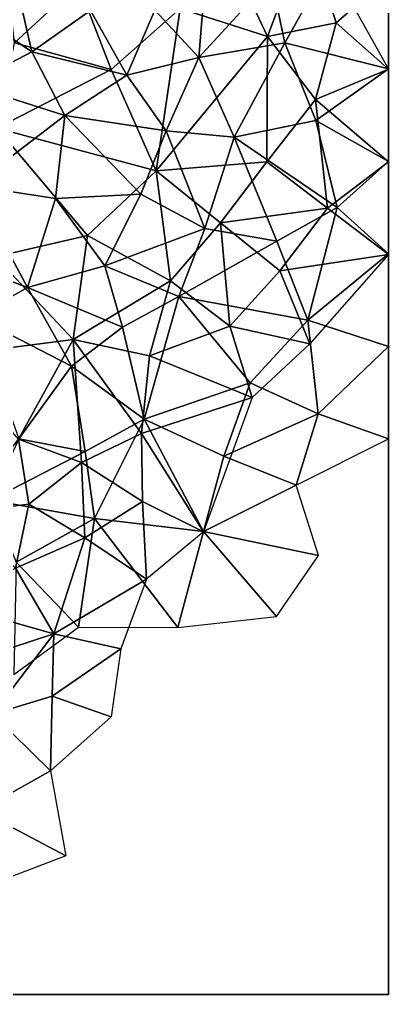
# Model space of a CAD drawing. Extents: x 0 to 12, y 0 to 12.
# Drawn here: x 9.01 to 12, y 0 to 7.91 of the extents above; entities that cross this region are included whole.
import ezdxf

# ---------------------------------------------------------------- set-up
doc = ezdxf.new("R2010")
doc.units = 0
doc.header["$MEASUREMENT"] = 0
doc.layers.add('Faces', color=7, linetype='CONTINUOUS')

msp = doc.modelspace()

# ---------------------------------------------------------------- linework, layer by layer
at = {"layer": 'Faces'}
for points in [[(11.0191, 7.7685, 12), (10.3096, 7.9954, 12), (10.5856, 8.6873, 12)], [(10.5856, 8.6873, 12), (11.3413, 8.6283, 12), (11.0191, 7.7685, 12)], [(11.3413, 8.6283, 12), (11.575, 7.8785, 12), (11.0191, 7.7685, 12)], [(12, 8.2532, 12), (11.575, 7.8785, 12), (11.3413, 8.6283, 12)], [(9.4834, 8.1968, 12), (8.9661, 7.7165, 12), (8.8676, 8.6149, 12)], [(8.5836, 7.9994), (9.1086, 7.6443), (8.9054, 8.5331)], [(8.9054, 8.5331), (9.1086, 7.6443), (9.5833, 7.9785)], [(10.5186, 8.3024), (10.1061, 7.9812), (10.4622, 7.5984)], [(10.4622, 7.5984), (11.0482, 8.2385), (10.5186, 8.3024)], [(11.1584, 7.7166), (11.522, 8.3623), (11.0482, 8.2385)], [(12, 7.5062), (11.522, 8.3623), (11.1584, 7.7166)], [(12, 8.2602, 7.7768), (12, 7.824, 8.2289), (12, 8.3562, 8.5627)], [(12, 8.3562, 8.5627), (12, 7.824, 8.2289), (12, 7.6406, 8.9885)], [(12, 7.6406, 8.9885), (12, 8.2381, 9.1784), (12, 8.3562, 8.5627)], [(11.1584, 7.7166), (11.0482, 8.2385), (10.4622, 7.5984)], [(12, 7.5038, 12), (11.575, 7.8785, 12), (12, 8.2532, 12)], [(12, 7.4462, 11.1726), (12, 7.9471, 11.4913), (12, 8.2536, 10.9828)], [(12, 8.2536, 10.9828), (12, 7.4547, 10.4032), (12, 7.4462, 11.1726)], [(12, 7.9789, 9.7493), (12, 7.4547, 10.4032), (12, 8.2536, 10.9828)], [(12, 8.2532, 12), (12, 7.9471, 11.4913), (12, 7.5038, 12)], [(12, 7.9789, 9.7493), (12, 8.2381, 9.1784), (12, 7.6406, 8.9885)], [(9.7512, 7.5023, 12), (8.9661, 7.7165, 12), (9.4834, 8.1968, 12)], [(9.7512, 7.5023, 12), (9.4834, 8.1968, 12), (10.3096, 7.9954, 12)], [(8.5937, 7.3762), (9.1086, 7.6443), (8.5836, 7.9994)], [(9.7512, 7.5023, 12), (10.3096, 7.9954, 12), (10.1159, 6.6799, 12)], [(10.1159, 6.6799, 12), (10.3096, 7.9954, 12), (11.0191, 7.7685, 12)], [(9.5833, 7.9785), (9.1086, 7.6443), (9.8785, 7.455)], [(9.8785, 7.455), (10.1061, 7.9812), (9.5833, 7.9785)], [(10.4622, 7.5984), (10.1061, 7.9812), (9.8785, 7.455)], [(12, 7.6406, 8.9885), (12, 7.3815, 9.5594), (12, 7.9789, 9.7493)], [(12, 7.3815, 9.5594), (12, 7.4547, 10.4032), (12, 7.9789, 9.7493)], [(12, 7.1278, 11.6105), (12, 7.9471, 11.4913), (12, 7.4462, 11.1726)], [(12, 7.5038, 12), (12, 7.9471, 11.4913), (12, 7.1278, 11.6105)], [(11.0191, 7.7685, 12), (11.575, 7.8785, 12), (11.4075, 7.2579, 12)], [(11.4075, 7.2579, 12), (11.575, 7.8785, 12), (12, 7.5038, 12)], [(12, 7.1637, 7.288), (12, 7.6694, 7.6375), (12, 7.8954, 7.0741)], [(12, 7.6432, 6.4749), (12, 7.1637, 7.288), (12, 7.8954, 7.0741)], [(12, 7.8808, 0.6163), (12, 7.1353, 0.6475), (12, 7.6861, 1.3108)], [(12, 7.5062), (12, 7.1353, 0.6475), (12, 7.8808, 0.6163)], [(11.0126, 6.7525, 12), (10.1159, 6.6799, 12), (11.0191, 7.7685, 12)], [(11.0191, 7.7685, 12), (11.4075, 7.2579, 12), (11.0126, 6.7525, 12)], [(12, 6.9642, 8.6193), (12, 7.824, 8.2289), (12, 7.2224, 8.0481)], [(12, 7.6406, 8.9885), (12, 7.824, 8.2289), (12, 6.9642, 8.6193)], [(12, 7.0201, 5.445), (12, 7.588, 5.4364), (12, 7.8003, 4.8004)], [(12, 7.8003, 4.8004), (12, 6.677, 4.8672), (12, 7.0201, 5.445)], [(12, 7.4673, 4.2952), (12, 6.677, 4.8672), (12, 7.8003, 4.8004)], [(8.8243, 7.025, 12), (8.9661, 7.7165, 12), (9.7512, 7.5023, 12)], [(11.1584, 7.7166), (10.4622, 7.5984), (10.7477, 6.9525)], [(10.7477, 6.9525), (11.4107, 7.0886), (11.1584, 7.7166)], [(11.1584, 7.7166), (11.4107, 7.0886), (12, 7.5062)], [(12, 7.5823, 2.3546), (12, 7.1753, 2.8278), (12, 7.6874, 3.1846)], [(12, 7.6874, 3.1846), (12, 7.1753, 2.8278), (12, 7.2927, 3.7159)], [(12, 7.6861, 1.3108), (12, 7.1353, 0.6475), (12, 7.0569, 1.6177)], [(12, 7.0569, 1.6177), (12, 7.5823, 2.3546), (12, 7.6861, 1.3108)], [(12, 7.2224, 8.0481), (12, 7.6694, 7.6375), (12, 7.1637, 7.288)], [(9.3741, 7.1281), (9.1086, 7.6443), (8.5937, 7.3762)], [(9.8785, 7.455), (9.1086, 7.6443), (9.3741, 7.1281)], [(9.8785, 7.455), (10.1972, 7.0033), (10.4622, 7.5984)], [(10.4622, 7.5984), (10.1972, 7.0033), (10.7477, 6.9525)], [(12, 7.6432, 6.4749), (12, 7.3313, 5.9594), (12, 6.9933, 6.4566)], [(12, 6.9933, 6.4566), (12, 7.1637, 7.288), (12, 7.6432, 6.4749)], [(12, 7.6406, 8.9885), (12, 6.9642, 8.6193), (12, 6.8451, 9.2347)], [(12, 6.8451, 9.2347), (12, 7.3815, 9.5594), (12, 7.6406, 8.9885)], [(12, 7.3313, 5.9594), (12, 7.588, 5.4364), (12, 7.0201, 5.445)], [(12, 6.7525, 2.2483), (12, 7.1753, 2.8278), (12, 7.5823, 2.3546)], [(12, 6.7525, 2.2483), (12, 7.5823, 2.3546), (12, 7.0569, 1.6177)], [(9.7512, 7.5023, 12), (10.1159, 6.6799, 12), (8.8243, 7.025, 12)], [(9.3741, 7.1281), (10.1972, 7.0033), (9.8785, 7.455)], [(12, 6.7518, 12), (11.4075, 7.2579, 12), (12, 7.5038, 12)], [(12, 7.5062), (11.4107, 7.0886), (12, 6.756)], [(12, 6.756), (12, 7.1353, 0.6475), (12, 7.5062)], [(12, 7.5038, 12), (12, 7.1278, 11.6105), (12, 6.7518, 12)], [(12, 6.8667, 4.2225), (12, 7.4673, 4.2952), (12, 7.2927, 3.7159)], [(12, 6.8667, 4.2225), (12, 6.677, 4.8672), (12, 7.4673, 4.2952)], [(12, 6.7525, 10.7178), (12, 7.4547, 10.4032), (12, 6.8139, 9.9772)], [(12, 7.4462, 11.1726), (12, 7.4547, 10.4032), (12, 6.7525, 10.7178)], [(12, 6.8139, 9.9772), (12, 7.4547, 10.4032), (12, 7.3815, 9.5594)], [(12, 6.5745, 11.3588), (12, 7.1278, 11.6105), (12, 7.4462, 11.1726)], [(12, 6.7525, 10.7178), (12, 6.5745, 11.3588), (12, 7.4462, 11.1726)], [(9.3741, 7.1281), (8.5937, 7.3762), (8.63, 6.5581)], [(12, 6.8139, 9.9772), (12, 7.3815, 9.5594), (12, 6.8451, 9.2347)], [(12, 7.3313, 5.9594), (12, 6.6982, 5.9426), (12, 6.9933, 6.4566)], [(12, 7.0201, 5.445), (12, 6.6982, 5.9426), (12, 7.3313, 5.9594)], [(12, 6.7735, 3.3054), (12, 6.5239, 3.7941), (12, 7.2927, 3.7159)], [(12, 7.2927, 3.7159), (12, 6.5239, 3.7941), (12, 6.8667, 4.2225)], [(12, 7.2927, 3.7159), (12, 7.1753, 2.8278), (12, 6.7735, 3.3054)], [(11.0126, 6.7525, 12), (11.4075, 7.2579, 12), (11.506, 6.3765, 12)], [(11.506, 6.3765, 12), (11.4075, 7.2579, 12), (12, 6.7518, 12)], [(12, 7.2224, 8.0481), (12, 6.5945, 7.9873), (12, 6.9642, 8.6193)], [(12, 7.2224, 8.0481), (12, 6.7086, 7.4989), (12, 6.5945, 7.9873)], [(12, 7.1637, 7.288), (12, 6.7086, 7.4989), (12, 7.2224, 8.0481)], [(8.63, 6.5581), (9.299, 6.4555), (9.3741, 7.1281)], [(9.3741, 7.1281), (9.299, 6.4555), (9.9906, 6.4905)], [(9.9906, 6.4905), (10.1972, 7.0033), (9.3741, 7.1281)], [(12, 6.32, 2.8378), (12, 7.1753, 2.8278), (12, 6.7525, 2.2483)], [(12, 6.7735, 3.3054), (12, 7.1753, 2.8278), (12, 6.32, 2.8378)], [(12, 6.4298, 7.0818), (12, 7.1637, 7.288), (12, 6.9933, 6.4566)], [(12, 6.4298, 7.0818), (12, 6.7086, 7.4989), (12, 7.1637, 7.288)], [(12, 6.381, 0.5137), (12, 7.1353, 0.6475), (12, 6.756)], [(12, 6.5608, 1.1237), (12, 7.1353, 0.6475), (12, 6.381, 0.5137)], [(12, 7.0569, 1.6177), (12, 7.1353, 0.6475), (12, 6.5608, 1.1237)], [(12, 6.7518, 12), (12, 7.1278, 11.6105), (12, 6.5745, 11.3588)], [(11.5831, 6.381), (11.4107, 7.0886), (10.7477, 6.9525)], [(12, 6.756), (11.4107, 7.0886), (11.5831, 6.381)], [(12, 6.5608, 1.1237), (12, 6.556, 1.6917), (12, 7.0569, 1.6177)], [(12, 7.0569, 1.6177), (12, 6.556, 1.6917), (12, 6.7525, 2.2483)], [(8.8243, 7.025, 12), (9.5581, 6.1536, 12), (8.8105, 5.9825, 12)], [(10.1159, 6.6799, 12), (9.5581, 6.1536, 12), (8.8243, 7.025, 12)], [(10.5112, 6.2106), (10.1972, 7.0033), (9.9906, 6.4905)], [(10.7477, 6.9525), (10.1972, 7.0033), (10.5112, 6.2106)], [(12, 6.3636, 5.4533), (12, 6.6982, 5.9426), (12, 7.0201, 5.445)], [(12, 6.677, 4.8672), (12, 6.3636, 5.4533), (12, 7.0201, 5.445)], [(12, 6.9933, 6.4566), (12, 6.3838, 6.4738), (12, 6.4298, 7.0818)], [(12, 6.9933, 6.4566), (12, 6.6982, 5.9426), (12, 6.3838, 6.4738)], [(12, 6.8451, 9.2347), (12, 6.9642, 8.6193), (12, 6.3398, 8.5645)], [(12, 6.9642, 8.6193), (12, 6.5945, 7.9873), (12, 6.3398, 8.5645)], [(10.7477, 6.9525), (10.5112, 6.2106), (11.0933, 6.108)], [(11.0933, 6.108), (11.5831, 6.381), (10.7477, 6.9525)], [(12, 6.0584, 4.0844), (12, 6.677, 4.8672), (12, 6.8667, 4.2225)], [(12, 6.8667, 4.2225), (12, 6.5239, 3.7941), (12, 6.0584, 4.0844)], [(12, 6.2219, 9.179), (12, 6.8139, 9.9772), (12, 6.8451, 9.2347)], [(12, 6.3398, 8.5645), (12, 6.2219, 9.179), (12, 6.8451, 9.2347)], [(12, 6.0719, 9.9349), (12, 6.8139, 9.9772), (12, 6.2219, 9.179)], [(12, 6.1678, 10.5388), (12, 6.8139, 9.9772), (12, 6.0719, 9.9349)], [(12, 6.7525, 10.7178), (12, 6.8139, 9.9772), (12, 6.1678, 10.5388)], [(11.0126, 6.7525, 12), (10.6368, 6.2586, 12), (10.1159, 6.6799, 12)], [(11.506, 6.3765, 12), (10.6368, 6.2586, 12), (11.0126, 6.7525, 12)], [(12, 6.0012, 12), (11.506, 6.3765, 12), (12, 6.7518, 12)], [(12, 6.756), (11.5831, 6.381), (12, 6.006)], [(12, 6.7735, 3.3054), (12, 6.32, 2.8378), (12, 5.8518, 3.2908)], [(12, 5.8518, 3.2908), (12, 6.5239, 3.7941), (12, 6.7735, 3.3054)], [(12, 6.006), (12, 6.381, 0.5137), (12, 6.756)], [(12, 6.2728, 2.1114), (12, 6.32, 2.8378), (12, 6.7525, 2.2483)], [(12, 5.9564, 11.1126), (12, 6.5745, 11.3588), (12, 6.7525, 10.7178)], [(12, 6.7525, 10.7178), (12, 6.1678, 10.5388), (12, 5.9564, 11.1126)], [(12, 6.7525, 2.2483), (12, 6.556, 1.6917), (12, 6.2728, 2.1114)], [(12, 6.7518, 12), (12, 6.5745, 11.3588), (12, 6.0012, 12)], [(10.2322, 5.7879, 12), (9.5581, 6.1536, 12), (10.1159, 6.6799, 12)], [(10.1159, 6.6799, 12), (10.6368, 6.2586, 12), (10.2322, 5.7879, 12)], [(12, 6.5945, 7.9873), (12, 6.7086, 7.4989), (12, 5.9919, 7.8006)], [(12, 5.9919, 7.8006), (12, 6.7086, 7.4989), (12, 6.4298, 7.0818)], [(12, 6, 6), (12, 6.6982, 5.9426), (12, 6.3636, 5.4533)], [(12, 6.3838, 6.4738), (12, 6.6982, 5.9426), (12, 6, 6)], [(12, 6.0059, 4.9028), (12, 6.677, 4.8672), (12, 6.0584, 4.0844)], [(12, 6.0059, 4.9028), (12, 6.3636, 5.4533), (12, 6.677, 4.8672)], [(12, 6.3398, 8.5645), (12, 6.5945, 7.9873), (12, 5.9919, 7.8006)], [(12, 6.0012, 12), (12, 6.5745, 11.3588), (12, 5.9564, 11.1126)], [(8.63, 6.5581), (8.4929, 5.953), (9.0726, 5.7319)], [(9.0726, 5.7319), (9.299, 6.4555), (8.63, 6.5581)], [(9.9906, 6.4905), (9.299, 6.4555), (9.6985, 5.9093)], [(9.6985, 5.9093), (10.5112, 6.2106), (9.9906, 6.4905)], [(12, 5.4812, 0.755), (12, 6.0505, 1.6649), (12, 6.5608, 1.1237)], [(12, 6.5608, 1.1237), (12, 6.381, 0.5137), (12, 5.4812, 0.755)], [(12, 6.0505, 1.6649), (12, 6.556, 1.6917), (12, 6.5608, 1.1237)], [(12, 6.2728, 2.1114), (12, 6.556, 1.6917), (12, 6.0505, 1.6649)], [(12, 6.0584, 4.0844), (12, 6.5239, 3.7941), (12, 5.8518, 3.2908)], [(9.6985, 5.9093), (9.299, 6.4555), (9.0726, 5.7319)], [(12, 6.4298, 7.0818), (12, 6.3838, 6.4738), (12, 5.6156, 6.8687)], [(12, 5.9919, 7.8006), (12, 6.4298, 7.0818), (12, 5.6156, 6.8687)], [(11.1193, 5.8682, 12), (10.6368, 6.2586, 12), (11.506, 6.3765, 12)], [(11.0933, 6.108), (11.345, 5.4672), (11.5831, 6.381)], [(11.1193, 5.8682, 12), (11.506, 6.3765, 12), (12, 6.0012, 12)], [(11.5831, 6.381), (11.345, 5.4672), (12, 6.006)], [(12, 5.4864, 6.2921), (12, 6.3838, 6.4738), (12, 6, 6)], [(12, 5.6156, 6.8687), (12, 6.3838, 6.4738), (12, 5.4864, 6.2921)], [(12, 5.4812, 0.755), (12, 6.381, 0.5137), (12, 6.006)], [(12, 5.3451, 5.4479), (12, 6.3636, 5.4533), (12, 6.0059, 4.9028)], [(12, 6, 6), (12, 6.3636, 5.4533), (12, 5.3451, 5.4479)], [(12, 6.3398, 8.5645), (12, 5.7358, 8.3784), (12, 5.6223, 9.0001)], [(12, 5.6223, 9.0001), (12, 6.2219, 9.179), (12, 6.3398, 8.5645)], [(12, 5.9919, 7.8006), (12, 5.7358, 8.3784), (12, 6.3398, 8.5645)], [(10.6368, 6.2586, 12), (10.7128, 5.4185, 12), (10.2322, 5.7879, 12)], [(11.1193, 5.8682, 12), (10.7128, 5.4185, 12), (10.6368, 6.2586, 12)], [(12, 5.8518, 3.2908), (12, 6.32, 2.8378), (12, 5.8542, 2.3825)], [(12, 5.8542, 2.3825), (12, 6.32, 2.8378), (12, 6.2728, 2.1114)], [(12, 5.8542, 2.3825), (12, 6.2728, 2.1114), (12, 6.0505, 1.6649)], [(10.299, 5.6589), (10.5112, 6.2106), (9.6985, 5.9093)], [(11.0933, 6.108), (10.5112, 6.2106), (10.299, 5.6589)], [(12, 6.0719, 9.9349), (12, 6.2219, 9.179), (12, 5.6223, 9.0001)], [(8.8105, 5.9825, 12), (9.5581, 6.1536, 12), (9.4428, 5.3112, 12)], [(9.4428, 5.3112, 12), (9.5581, 6.1536, 12), (10.2322, 5.7879, 12)], [(10.299, 5.6589), (11.345, 5.4672), (11.0933, 6.108)], [(12, 5.6223, 9.0001), (12, 5.3278, 9.8219), (12, 6.0719, 9.9349)], [(12, 5.0433, 3.7682), (12, 6.0584, 4.0844), (12, 5.8518, 3.2908)], [(12, 5.0433, 3.7682), (12, 5.7293, 4.4742), (12, 6.0584, 4.0844)], [(12, 6.0584, 4.0844), (12, 5.7293, 4.4742), (12, 6.0059, 4.9028)], [(12, 5.8542, 2.3825), (12, 6.0505, 1.6649), (12, 5.3066, 1.6578)], [(12, 5.3066, 1.6578), (12, 6.0505, 1.6649), (12, 5.4812, 0.755)], [(9.4428, 5.3112, 12), (8.418, 5.1799, 12), (8.8105, 5.9825, 12)], [(8.4929, 5.953), (8.6503, 5.4951), (9.0726, 5.7319)], [(12, 6.0012, 12), (11.3612, 5.2765, 12), (11.1193, 5.8682, 12)], [(12, 6.006), (11.345, 5.4672), (12, 5.2552)], [(12, 6.006), (12, 5.2552), (12, 5.4812, 0.755)], [(12, 6.0059, 4.9028), (12, 5.4482, 4.8998), (12, 5.3451, 5.4479)], [(12, 6.0059, 4.9028), (12, 5.7293, 4.4742), (12, 5.4482, 4.8998)], [(12, 5.3451, 5.4479), (12, 5.4864, 6.2921), (12, 6, 6)], [(12, 5.6156, 6.8687), (12, 5.4399, 7.4815), (12, 5.9919, 7.8006)], [(12, 5.9919, 7.8006), (12, 5.1948, 8.0229), (12, 5.7358, 8.3784)], [(12, 5.4399, 7.4815), (12, 5.1948, 8.0229), (12, 5.9919, 7.8006)], [(9.0726, 5.7319), (9.843, 5.4104), (9.6985, 5.9093)], [(9.6985, 5.9093), (9.843, 5.4104), (10.299, 5.6589)], [(11.3612, 5.2765, 12), (10.7128, 5.4185, 12), (11.1193, 5.8682, 12)], [(12, 5.8542, 2.3825), (12, 5.2459, 2.8351), (12, 5.8518, 3.2908)], [(12, 5.8542, 2.3825), (12, 5.0794, 2.2363), (12, 5.2459, 2.8351)], [(12, 5.3066, 1.6578), (12, 5.0794, 2.2363), (12, 5.8542, 2.3825)], [(12, 5.2459, 2.8351), (12, 5.0433, 3.7682), (12, 5.8518, 3.2908)], [(10.2322, 5.7879, 12), (10.0612, 5.1791, 12), (9.4428, 5.3112, 12)], [(10.7128, 5.4185, 12), (10.0612, 5.1791, 12), (10.2322, 5.7879, 12)], [(9.0726, 5.7319), (8.6503, 5.4951), (9.4298, 5.0959)], [(9.4298, 5.0959), (9.843, 5.4104), (9.0726, 5.7319)], [(12, 5.7358, 8.3784), (12, 5.2629, 8.6132), (12, 5.6223, 9.0001)], [(12, 5.7358, 8.3784), (12, 5.1948, 8.0229), (12, 5.2629, 8.6132)], [(12, 4.9276, 4.7), (12, 5.7293, 4.4742), (12, 5.0433, 3.7682)], [(12, 5.4482, 4.8998), (12, 5.7293, 4.4742), (12, 4.9276, 4.7)], [(10.299, 5.6589), (9.843, 5.4104), (10.0195, 4.6668)], [(10.0195, 4.6668), (10.8795, 4.96), (10.299, 5.6589)], [(10.8795, 4.96), (11.345, 5.4672), (10.299, 5.6589)], [(12, 5.6223, 9.0001), (12, 5.2629, 8.6132), (12, 4.6115, 9.5908)], [(12, 4.6115, 9.5908), (12, 5.3278, 9.8219), (12, 5.6223, 9.0001)], [(12, 4.8972, 6.2472), (12, 4.5089, 6.7844), (12, 5.6156, 6.8687)], [(12, 4.8114, 7.3742), (12, 5.4399, 7.4815), (12, 5.6156, 6.8687)], [(12, 5.6156, 6.8687), (12, 5.4864, 6.2921), (12, 4.8972, 6.2472)], [(12, 5.6156, 6.8687), (12, 4.5089, 6.7844), (12, 4.8114, 7.3742)], [(9.4298, 5.0959), (8.6503, 5.4951), (9.0015, 4.5055)], [(11.4299, 4.7085), (11.345, 5.4672), (10.8795, 4.96)], [(12, 5.2552), (11.345, 5.4672), (11.4299, 4.7085)], [(12, 4.8972, 6.2472), (12, 5.4864, 6.2921), (12, 5.3451, 5.4479)], [(12, 5.4812, 0.755), (12, 5.1075, 1.151), (12, 5.3066, 1.6578)], [(12, 5.2552), (12, 4.9432, 0.5047), (12, 5.4812, 0.755)], [(12, 5.4812, 0.755), (12, 4.9432, 0.5047), (12, 5.1075, 1.151)], [(10.0195, 4.6668), (9.843, 5.4104), (9.4298, 5.0959)], [(10.8941, 4.8401, 12), (10.0612, 5.1791, 12), (10.7128, 5.4185, 12)], [(10.8941, 4.8401, 12), (10.7128, 5.4185, 12), (11.3612, 5.2765, 12)], [(12, 5.3451, 5.4479), (12, 5.4482, 4.8998), (12, 4.9276, 4.7)], [(12, 4.8114, 7.3742), (12, 5.1948, 8.0229), (12, 5.4399, 7.4815)], [(9.0003, 4.5022, 12), (8.418, 5.1799, 12), (9.4428, 5.3112, 12)], [(9.4428, 5.3112, 12), (9.5093, 4.3131, 12), (9.0003, 4.5022, 12)], [(9.4428, 5.3112, 12), (10.0612, 5.1791, 12), (9.9978, 4.55, 12)], [(9.9978, 4.55, 12), (9.5093, 4.3131, 12), (9.4428, 5.3112, 12)], [(12, 5.3451, 5.4479), (12, 4.7719, 5.6518), (12, 4.8972, 6.2472)], [(12, 4.9276, 4.7), (12, 4.7719, 5.6518), (12, 5.3451, 5.4479)], [(12, 5.1075, 1.151), (12, 4.6926, 1.5434), (12, 5.3066, 1.6578)], [(12, 5.3066, 1.6578), (12, 4.6926, 1.5434), (12, 5.0794, 2.2363)], [(12, 5.2552), (11.4299, 4.7085), (12, 4.5055)], [(12, 4.6115, 9.5908), (12, 5.2629, 8.6132), (12, 4.7358, 8.6434)], [(12, 4.7358, 8.6434), (12, 5.2629, 8.6132), (12, 5.1948, 8.0229)], [(12, 4.5055), (12, 4.9432, 0.5047), (12, 5.2552)], [(12, 5.2459, 2.8351), (12, 5.0794, 2.2363), (12, 4.5055, 2.9985)], [(12, 4.5055, 2.9985), (12, 5.0433, 3.7682), (12, 5.2459, 2.8351)], [(9.9978, 4.55, 12), (10.0612, 5.1791, 12), (10.8941, 4.8401, 12)], [(12, 4.7358, 8.6434), (12, 5.1948, 8.0229), (12, 4.601, 7.9985)], [(12, 4.601, 7.9985), (12, 5.1948, 8.0229), (12, 4.8114, 7.3742)], [(9.0015, 4.5055), (9.5395, 4.4032), (9.4298, 5.0959)], [(9.4298, 5.0959), (9.5395, 4.4032), (10.0195, 4.6668)], [(12, 5.1075, 1.151), (12, 4.9432, 0.5047), (12, 4.5901, 0.9816)], [(12, 4.5901, 0.9816), (12, 4.6926, 1.5434), (12, 5.1075, 1.151)], [(12, 5.0794, 2.2363), (12, 4.6926, 1.5434), (12, 4.4796, 2.0734)], [(12, 4.5055, 2.9985), (12, 5.0794, 2.2363), (12, 4.4796, 2.0734)], [(12, 4.5055, 2.9985), (12, 4.149, 3.9328), (12, 5.0433, 3.7682)], [(12, 5.0433, 3.7682), (12, 4.297, 4.5613), (12, 4.9276, 4.7)], [(12, 4.149, 3.9328), (12, 4.297, 4.5613), (12, 5.0433, 3.7682)], [(10.0195, 4.6668), (10.6637, 4.3659), (10.8795, 4.96)], [(10.8795, 4.96), (10.6637, 4.3659), (11.4299, 4.7085)], [(12, 4.5901, 0.9816), (12, 4.9432, 0.5047), (12, 4.5055)], [(12, 4.2992, 5.2686), (12, 4.7719, 5.6518), (12, 4.9276, 4.7)], [(12, 4.9276, 4.7), (12, 4.297, 4.5613), (12, 4.2992, 5.2686)], [(10.5004, 3.7531, 12), (9.9978, 4.55, 12), (10.8941, 4.8401, 12)], [(12, 4.8972, 6.2472), (12, 4.0633, 6.4503), (12, 4.5089, 6.7844)], [(12, 4.7719, 5.6518), (12, 4.0633, 6.4503), (12, 4.8972, 6.2472)], [(12, 4.8114, 7.3742), (12, 4.2289, 7.5255), (12, 4.601, 7.9985)], [(12, 4.5089, 6.7844), (12, 4.2289, 7.5255), (12, 4.8114, 7.3742)], [(12, 3.8049, 5.9569), (12, 4.7719, 5.6518), (12, 4.2992, 5.2686)], [(12, 3.8049, 5.9569), (12, 4.0633, 6.4503), (12, 4.7719, 5.6518)], [(10.0195, 4.6668), (9.5395, 4.4032), (9.6163, 3.8609)], [(10.0195, 4.6668), (9.6163, 3.8609), (10.5008, 3.7553)], [(10.5008, 3.7553), (10.6637, 4.3659), (10.0195, 4.6668)], [(11.4299, 4.7085), (10.6637, 4.3659), (11.2503, 4.1306)], [(12, 4.5055), (11.4299, 4.7085), (11.2503, 4.1306)], [(12, 4.7358, 8.6434), (12, 3.9158, 8.989), (12, 4.6115, 9.5908)], [(12, 3.95, 8.0999), (12, 3.9158, 8.989), (12, 4.7358, 8.6434)], [(12, 4.7358, 8.6434), (12, 4.601, 7.9985), (12, 3.95, 8.0999)], [(12, 3.7527, 1.5005), (12, 4.6926, 1.5434), (12, 4.5901, 0.9816)], [(12, 4.4796, 2.0734), (12, 4.6926, 1.5434), (12, 3.7527, 1.5005)], [(12, 3.9158, 8.989), (12, 4.0184, 9.5734), (12, 4.6115, 9.5908)], [(12, 4.601, 7.9985), (12, 4.2289, 7.5255), (12, 3.95, 8.0999)], [(12, 4.5901, 0.9816), (12, 3.8715, 0.7572), (12, 3.7527, 1.5005)], [(12, 4.5055), (12, 3.8715, 0.7572), (12, 4.5901, 0.9816)], [(10.0055, 3.9979, 12), (9.5093, 4.3131, 12), (9.9978, 4.55, 12)], [(10.5004, 3.7531, 12), (10.0055, 3.9979, 12), (9.9978, 4.55, 12)], [(12, 4.5089, 6.7844), (12, 4.0633, 6.4503), (12, 3.8738, 6.974)], [(12, 3.8738, 6.974), (12, 4.2289, 7.5255), (12, 4.5089, 6.7844)], [(9.0003, 4.5022, 12), (9.0828, 3.977, 12), (8.5432, 3.9073, 12)], [(8.7716, 4.0098), (9.5395, 4.4032), (9.0015, 4.5055)], [(9.0003, 4.5022, 12), (9.5093, 4.3131, 12), (9.0828, 3.977, 12)], [(12, 4.4796, 2.0734), (12, 3.8431, 2.1335), (12, 4.5055, 2.9985)], [(12, 3.8431, 2.1335), (12, 3.7391, 3.1211), (12, 4.5055, 2.9985)], [(12, 3.7391, 3.1211), (12, 4.149, 3.9328), (12, 4.5055, 2.9985)], [(12, 3.7527, 1.5005), (12, 3.8431, 2.1335), (12, 4.4796, 2.0734)], [(9.6163, 3.8609), (9.5395, 4.4032), (8.7716, 4.0098)], [(11.2503, 4.1306), (10.6637, 4.3659), (10.5008, 3.7553)], [(9.0828, 3.977, 12), (9.5093, 4.3131, 12), (9.5385, 3.7033, 12)], [(9.5385, 3.7033, 12), (9.5093, 4.3131, 12), (10.0055, 3.9979, 12)], [(12, 4.2992, 5.2686), (12, 4.297, 4.5613), (12, 3.6673, 4.7041)], [(12, 3.6673, 4.7041), (12, 3.5906, 5.3464), (12, 4.2992, 5.2686)], [(12, 4.2992, 5.2686), (12, 3.5906, 5.3464), (12, 3.8049, 5.9569)], [(12, 3.6673, 4.7041), (12, 4.297, 4.5613), (12, 4.149, 3.9328)], [(12, 3.6278, 7.5561), (12, 4.2289, 7.5255), (12, 3.8738, 6.974)], [(12, 3.95, 8.0999), (12, 4.2289, 7.5255), (12, 3.6278, 7.5561)], [(10.5008, 3.7553), (11.4334, 3.5596), (11.2503, 4.1306)], [(12, 4.149, 3.9328), (12, 3.515, 3.9938), (12, 3.6673, 4.7041)], [(12, 3.7391, 3.1211), (12, 3.515, 3.9938), (12, 4.149, 3.9328)], [(12, 3.2497, 6.1256), (12, 4.0633, 6.4503), (12, 3.8049, 5.9569)], [(12, 3.1095, 6.6887), (12, 4.0633, 6.4503), (12, 3.2497, 6.1256)], [(12, 3.8738, 6.974), (12, 4.0633, 6.4503), (12, 3.1095, 6.6887)], [(12, 3.9174, 10.2044), (12, 3.4139, 10.5261), (12, 4.0383, 10.8455)], [(12, 4.0383, 10.8455), (12, 3.4139, 10.5261), (12, 3.545, 11.2388)], [(8.5432, 3.9073, 12), (9.0828, 3.977, 12), (8.9751, 3.4565, 12)], [(9.6163, 3.8609), (8.7716, 4.0098), (8.981, 3.5051)], [(8.9751, 3.4565, 12), (9.0828, 3.977, 12), (9.5385, 3.7033, 12)], [(9.5385, 3.7033, 12), (10.0055, 3.9979, 12), (10.0381, 3.3687, 12)], [(10.0381, 3.3687, 12), (10.0055, 3.9979, 12), (10.5004, 3.7531, 12)], [(12, 3.9174, 10.2044), (12, 4.0184, 9.5734), (12, 3.4513, 9.748)], [(12, 4.0184, 9.5734), (12, 3.3372, 9.1565), (12, 3.4513, 9.748)], [(12, 3.9158, 8.989), (12, 3.3372, 9.1565), (12, 4.0184, 9.5734)], [(12, 3.95, 8.0999), (12, 3.305, 8.1147), (12, 3.9158, 8.989)], [(12, 3.6278, 7.5561), (12, 3.305, 8.1147), (12, 3.95, 8.0999)], [(12, 3.4513, 9.748), (12, 3.4139, 10.5261), (12, 3.9174, 10.2044)], [(12, 3.9158, 8.989), (12, 3.305, 8.1147), (12, 2.9797, 8.6718)], [(12, 2.9797, 8.6718), (12, 3.3372, 9.1565), (12, 3.9158, 8.989)], [(9.6163, 3.8609), (8.981, 3.5051), (9.4852, 2.9799)], [(9.4852, 2.9799), (10.2917, 2.9764), (9.6163, 3.8609)], [(9.6163, 3.8609), (10.2917, 2.9764), (10.5008, 3.7553)], [(12, 3.8738, 6.974), (12, 3.1095, 6.6887), (12, 3.6278, 7.5561)], [(12, 3.7527, 1.5005), (12, 3.8715, 0.7572), (12, 3.1281, 0.8752)], [(12, 3.3045, 2.478), (12, 3.7391, 3.1211), (12, 3.8431, 2.1335)], [(12, 3.8431, 2.1335), (12, 2.9193, 1.7083), (12, 3.3045, 2.478)], [(12, 3.7527, 1.5005), (12, 2.9193, 1.7083), (12, 3.8431, 2.1335)], [(12, 3.8049, 5.9569), (12, 3.5906, 5.3464), (12, 3.2497, 6.1256)], [(10.5008, 3.7553), (10.2917, 2.9764), (11.0931, 3.0659)], [(11.0931, 3.0659), (11.4334, 3.5596), (10.5008, 3.7553)], [(12, 3.1281, 0.8752), (12, 2.9193, 1.7083), (12, 3.7527, 1.5005)], [(12, 3.079, 3.5295), (12, 3.7391, 3.1211), (12, 3.3045, 2.478)], [(12, 3.079, 3.5295), (12, 3.515, 3.9938), (12, 3.7391, 3.1211)], [(9.2849, 2.9251, 12), (8.9751, 3.4565, 12), (9.5385, 3.7033, 12)], [(9.5385, 3.7033, 12), (10.0381, 3.3687, 12), (9.2849, 2.9251, 12)], [(12, 3.0703, 4.9619), (12, 3.5906, 5.3464), (12, 3.6673, 4.7041)], [(12, 3.6673, 4.7041), (12, 3.515, 3.9938), (12, 2.9678, 4.3198)], [(12, 2.9678, 4.3198), (12, 3.0703, 4.9619), (12, 3.6673, 4.7041)], [(12, 3.6278, 7.5561), (12, 3.1095, 6.6887), (12, 2.9986, 7.4969)], [(12, 2.9986, 7.4969), (12, 3.305, 8.1147), (12, 3.6278, 7.5561)], [(12, 2.685, 5.992), (12, 3.5906, 5.3464), (12, 3.0703, 4.9619)], [(12, 3.2497, 6.1256), (12, 3.5906, 5.3464), (12, 2.685, 5.992)], [(8.981, 3.5051), (8.9629, 2.5943), (9.4852, 2.9799)], [(12, 3.1275, 11.5151), (12, 3.5026, 11.6285), (12, 3.545, 11.2388)], [(12, 3.545, 11.2388), (12, 3.4139, 10.5261), (12, 2.9871, 10.9442)], [(12, 2.9871, 10.9442), (12, 3.1275, 11.5151), (12, 3.545, 11.2388)], [(12, 3.515, 3.9938), (12, 2.7065, 3.88), (12, 2.9678, 4.3198)], [(12, 3.079, 3.5295), (12, 2.7065, 3.88), (12, 3.515, 3.9938)], [(8.4335, 3.1651, 12), (8.9751, 3.4565, 12), (9.2849, 2.9251, 12)], [(12, 2.4837, 9.6252), (12, 2.8996, 10.2221), (12, 3.4513, 9.748)], [(12, 3.4513, 9.748), (12, 3.3372, 9.1565), (12, 2.4837, 9.6252)], [(12, 2.8996, 10.2221), (12, 3.4139, 10.5261), (12, 3.4513, 9.748)], [(12, 2.9871, 10.9442), (12, 3.4139, 10.5261), (12, 2.8996, 10.2221)], [(10.0381, 3.3687, 12), (9.8284, 2.8032, 12), (9.2849, 2.9251, 12)], [(12, 2.4464, 9.0001), (12, 3.3372, 9.1565), (12, 2.9797, 8.6718)], [(12, 2.4837, 9.6252), (12, 3.3372, 9.1565), (12, 2.4464, 9.0001)], [(12, 3.305, 8.1147), (12, 2.6852, 8.1263), (12, 2.9797, 8.6718)], [(12, 2.9986, 7.4969), (12, 2.6852, 8.1263), (12, 3.305, 8.1147)], [(12, 2.9193, 1.7083), (12, 2.8043, 2.2471), (12, 3.3045, 2.478)], [(12, 3.3045, 2.478), (12, 2.6651, 2.8908), (12, 3.079, 3.5295)], [(12, 3.3045, 2.478), (12, 2.8043, 2.2471), (12, 2.6651, 2.8908)], [(12, 3.1095, 6.6887), (12, 3.2497, 6.1256), (12, 2.685, 5.992)], [(8.4335, 3.1651, 12), (9.2849, 2.9251, 12), (8.4111, 2.639, 12)], [(12, 3.1095, 6.6887), (12, 2.3625, 6.6756), (12, 2.9986, 7.4969)], [(12, 2.685, 5.992), (12, 2.3625, 6.6756), (12, 3.1095, 6.6887)], [(12, 2.6651, 2.8908), (12, 2.6151, 3.3767), (12, 3.079, 3.5295)], [(12, 2.6151, 3.3767), (12, 2.7065, 3.88), (12, 3.079, 3.5295)], [(12, 2.4608, 5.4698), (12, 3.0703, 4.9619), (12, 2.4227, 4.9027)], [(12, 2.4227, 4.9027), (12, 3.0703, 4.9619), (12, 2.9678, 4.3198)], [(12, 2.685, 5.992), (12, 3.0703, 4.9619), (12, 2.4608, 5.4698)], [(12, 2.1706, 7.7807), (12, 2.6852, 8.1263), (12, 2.9986, 7.4969)], [(12, 2.9986, 7.4969), (12, 2.3625, 6.6756), (12, 2.1706, 7.7807)], [(12, 2.8996, 10.2221), (12, 2.3963, 10.1294), (12, 2.9871, 10.9442)], [(12, 2.9797, 8.6718), (12, 2.6852, 8.1263), (12, 2.4464, 9.0001)], [(12, 2.9678, 4.3198), (12, 1.9552, 4.276), (12, 2.4227, 4.9027)], [(12, 2.9678, 4.3198), (12, 2.7065, 3.88), (12, 1.9552, 4.276)], [(8.4111, 2.639, 12), (9.2849, 2.9251, 12), (8.7899, 2.2733, 12)], [(9.2849, 2.9251, 12), (9.2735, 2.4199, 12), (8.7899, 2.2733, 12)], [(9.2849, 2.9251, 12), (9.8284, 2.8032, 12), (9.2735, 2.4199, 12)], [(12, 2.4837, 9.6252), (12, 2.3963, 10.1294), (12, 2.8996, 10.2221)], [(9.2735, 2.4199, 12), (9.8284, 2.8032, 12), (9.7501, 2.2517, 12)], [(12, 2.6651, 2.8908), (12, 2.8043, 2.2471), (12, 2.2534, 2.2508)], [(12, 2.1476, 3.5182), (12, 2.7065, 3.88), (12, 2.6151, 3.3767)], [(12, 1.9552, 4.276), (12, 2.7065, 3.88), (12, 2.1476, 3.5182)], [(12, 2.1706, 7.7807), (12, 2.0841, 8.368), (12, 2.6852, 8.1263)], [(12, 2.6852, 8.1263), (12, 2.0841, 8.368), (12, 2.4464, 9.0001)], [(12, 2.685, 5.992), (12, 1.9082, 5.6029), (12, 1.6554, 6.4341)], [(12, 1.6554, 6.4341), (12, 2.3625, 6.6756), (12, 2.685, 5.992)], [(12, 2.685, 5.992), (12, 2.4608, 5.4698), (12, 1.9082, 5.6029)], [(12, 2.1448, 2.7731), (12, 2.6151, 3.3767), (12, 2.6651, 2.8908)], [(12, 2.2534, 2.2508), (12, 2.1448, 2.7731), (12, 2.6651, 2.8908)], [(12, 2.1476, 3.5182), (12, 2.6151, 3.3767), (12, 2.1448, 2.7731)], [(12, 1.785, 9.8114), (12, 2.3963, 10.1294), (12, 2.4837, 9.6252)], [(12, 2.4837, 9.6252), (12, 2.4464, 9.0001), (12, 1.8277, 8.9034)], [(12, 1.8277, 8.9034), (12, 1.785, 9.8114), (12, 2.4837, 9.6252)], [(12, 1.9082, 5.6029), (12, 2.4608, 5.4698), (12, 2.4227, 4.9027)], [(8.7899, 2.2733, 12), (9.2735, 2.4199, 12), (9.2599, 1.8138, 12)], [(9.2599, 1.8138, 12), (9.2735, 2.4199, 12), (9.7501, 2.2517, 12)], [(12, 2.4464, 9.0001), (12, 2.0841, 8.368), (12, 1.8277, 8.9034)], [(12, 1.9552, 4.276), (12, 1.7475, 4.9457), (12, 2.4227, 4.9027)], [(12, 2.4227, 4.9027), (12, 1.7475, 4.9457), (12, 1.9082, 5.6029)], [(12, 2.0337, 10.4905), (12, 2.3963, 10.1294), (12, 1.785, 9.8114)], [(12, 2.1706, 7.7807), (12, 2.3625, 6.6756), (12, 1.7892, 7.1547)], [(12, 1.7892, 7.1547), (12, 2.3625, 6.6756), (12, 1.6554, 6.4341)], [(8.7899, 2.2733, 12), (9.2599, 1.8138, 12), (8.6869, 1.4917, 12)], [(12, 2.1706, 7.7807), (12, 1.7892, 7.1547), (12, 1.299, 7.6996)], [(12, 1.4915, 8.3331), (12, 2.1706, 7.7807), (12, 1.299, 7.6996)], [(12, 1.4915, 8.3331), (12, 2.0841, 8.368), (12, 2.1706, 7.7807)], [(12, 1.3702, 3.7573), (12, 2.1476, 3.5182), (12, 1.6253, 2.8947)], [(12, 2.1476, 3.5182), (12, 2.1448, 2.7731), (12, 1.6253, 2.8947)], [(12, 1.3702, 3.7573), (12, 1.9552, 4.276), (12, 2.1476, 3.5182)], [(12, 1.8277, 8.9034), (12, 2.0841, 8.368), (12, 1.4915, 8.3331)], [(12, 2.0337, 10.4905), (12, 1.785, 9.8114), (12, 1.363, 10.3987)], [(12, 0.8408, 4.4152), (12, 1.9552, 4.276), (12, 1.3702, 3.7573)], [(12, 0.8408, 4.4152), (12, 1.7475, 4.9457), (12, 1.9552, 4.276)], [(12, 1.9082, 5.6029), (12, 1.7475, 4.9457), (12, 1.1249, 5.2104)], [(12, 1.9082, 5.6029), (12, 1.4269, 5.9105), (12, 1.6554, 6.4341)], [(12, 1.1249, 5.2104), (12, 1.4269, 5.9105), (12, 1.9082, 5.6029)], [(12, 1.4915, 8.3331), (12, 1.2383, 9.1759), (12, 1.8277, 8.9034)], [(12, 1.2383, 9.1759), (12, 1.785, 9.8114), (12, 1.8277, 8.9034)], [(8.6869, 1.4917, 12), (9.2599, 1.8138, 12), (9.384, 1.1236, 12)], [(12, 1.7892, 7.1547), (12, 1.0579, 6.6568), (12, 0.7129, 7.1931)], [(12, 1.299, 7.6996), (12, 1.7892, 7.1547), (12, 0.7129, 7.1931)], [(12, 1.6554, 6.4341), (12, 1.0579, 6.6568), (12, 1.7892, 7.1547)], [(12, 1.363, 10.3987), (12, 1.785, 9.8114), (12, 1.0515, 9.7978)], [(12, 1.0515, 9.7978), (12, 1.785, 9.8114), (12, 1.2383, 9.1759)], [(12, 1.1249, 5.2104), (12, 1.7475, 4.9457), (12, 0.8408, 4.4152)], [(12, 1.6554, 6.4341), (12, 1.4269, 5.9105), (12, 1.0579, 6.6568)], [(9.384, 1.1236, 12), (8.8281, 0.9149, 12), (8.6869, 1.4917, 12)], [(12, 0.6456, 7.9648), (12, 1.4915, 8.3331), (12, 1.299, 7.6996)], [(12, 0.8967, 8.6237), (12, 1.2383, 9.1759), (12, 1.4915, 8.3331)], [(12, 0.8967, 8.6237), (12, 1.4915, 8.3331), (12, 0.6456, 7.9648)], [(12, 1.0579, 6.6568), (12, 1.4269, 5.9105), (12, 0.8722, 6.0468)], [(12, 0.8722, 6.0468), (12, 1.4269, 5.9105), (12, 1.1249, 5.2104)], [(12, 1.0515, 9.7978), (12, 0.6769, 10.3866), (12, 1.363, 10.3987)], [(12, 1.299, 7.6996), (12, 0.7129, 7.1931), (12, 0.6456, 7.9648)], [(12, 0.544, 9.3744), (12, 1.2383, 9.1759), (12, 0.8967, 8.6237)], [(12, 1.0515, 9.7978), (12, 1.2383, 9.1759), (12, 0.544, 9.3744)], [(12, 0.8408, 4.4152), (12, 0.6307, 4.9386), (12, 1.1249, 5.2104)], [(12, 1.1249, 5.2104), (12, 0.5707, 5.4994), (12, 0.8722, 6.0468)], [(12, 1.1249, 5.2104), (12, 0.6307, 4.9386), (12, 0.5707, 5.4994)], [(12, 0.7129, 7.1931), (12, 1.0579, 6.6568), (12, 0, 6.745)], [(12, 0, 6.745), (12, 1.0579, 6.6568), (12, 0.8722, 6.0468)], [(12, 0.544, 9.3744), (12, 0.6769, 10.3866), (12, 1.0515, 9.7978)], [(12, 0, 8.9992), (12, 0.544, 9.3744), (12, 0.8967, 8.6237)], [(12, 0, 8.9992), (12, 0.8967, 8.6237), (12, 0, 8.2483)], [(12, 0.8967, 8.6237), (12, 0.6456, 7.9648), (12, 0, 8.2483)], [(12, 0.8722, 6.0468), (12, 0.5707, 5.4994), (12, 0, 5.9945)], [(12, 0, 6.745), (12, 0.8722, 6.0468), (12, 0, 5.9945)], [(12, 0, 7.4963), (12, 0.7129, 7.1931), (12, 0, 6.745)], [(12, 0.6456, 7.9648), (12, 0.7129, 7.1931), (12, 0, 7.4963)], [(12, 0, 9.7496), (12, 0.6769, 10.3866), (12, 0.544, 9.3744)], [(12, 0, 8.2483), (12, 0.6456, 7.9648), (12, 0, 7.4963)], [(12, 0.5707, 5.4994), (12, 0.6307, 4.9386), (12, 0, 5.2447)], [(12, 0, 5.9945), (12, 0.5707, 5.4994), (12, 0, 5.2447)], [(12, 0, 9.7496), (12, 0.544, 9.3744), (12, 0, 8.9992)], [(9.221, 0, 6.3615), (8.6806, 0, 5.8746), (8.39, 0, 6.6408)], [(8.39, 0, 6.6408), (8.9381, 0, 6.8957), (9.221, 0, 6.3615)], [(9.4077, 0, 3.3553), (8.7205, 0, 2.8588), (8.5006, 0, 3.5002)], [(8.5006, 0, 3.5002), (9.0142, 0, 3.8039), (9.4077, 0, 3.3553)], [(8.5462, 0, 4.3373), (9.0142, 0, 3.8039), (8.5006, 0, 3.5002)], [(8.9848, 0, 4.5754), (9.0142, 0, 3.8039), (8.5462, 0, 4.3373)], [(8.6806, 0, 5.8746), (9.2311, 0, 5.4972), (8.7501, 0, 5.1505)], [(9.221, 0, 6.3615), (9.2311, 0, 5.4972), (8.6806, 0, 5.8746)], [(9.3938, 0, 8.1666), (8.711, 0, 8.6769), (9.2244, 0, 8.9242)], [(8.7271, 0, 8.1074), (8.711, 0, 8.6769), (9.3938, 0, 8.1666)], [(9.2244, 0, 8.9242), (8.711, 0, 8.6769), (8.8873, 0, 9.2842)], [(9.0014, 0, 7.4969), (8.7271, 0, 8.1074), (9.3938, 0, 8.1666)], [(8.7501, 0, 5.1505), (9.2311, 0, 5.4972), (9.3493, 0, 4.9162)], [(9.3493, 0, 4.9162), (8.9848, 0, 4.5754), (8.7501, 0, 5.1505)], [(9.2244, 0, 8.9242), (8.8873, 0, 9.2842), (9.579, 0, 9.425)], [(8.9381, 0, 6.8957), (9.6298, 0, 6.9386), (9.221, 0, 6.3615)], [(9.0014, 0, 7.4969), (9.6298, 0, 6.9386), (8.9381, 0, 6.8957)], [(9.3822, 0, 4.2736), (8.9848, 0, 4.5754), (9.3493, 0, 4.9162)], [(9.3822, 0, 4.2736), (9.0142, 0, 3.8039), (8.9848, 0, 4.5754)], [(9.0014, 0, 7.4969), (9.3938, 0, 8.1666), (9.8989, 0, 7.5772)], [(9.8989, 0, 7.5772), (9.6298, 0, 6.9386), (9.0014, 0, 7.4969)], [(9.3822, 0, 4.2736), (9.5949, 0, 3.82), (9.0142, 0, 3.8039)], [(9.0142, 0, 3.8039), (9.5949, 0, 3.82), (9.4077, 0, 3.3553)], [(9.221, 0, 6.3615), (9.6298, 0, 6.9386), (9.8163, 0, 6.0416)], [(9.8163, 0, 6.0416), (9.2311, 0, 5.4972), (9.221, 0, 6.3615)], [(9.2244, 0, 8.9242), (9.8678, 0, 8.7568), (9.3938, 0, 8.1666)], [(9.579, 0, 9.425), (9.8678, 0, 8.7568), (9.2244, 0, 8.9242)], [(9.3493, 0, 4.9162), (9.2311, 0, 5.4972), (9.8094, 0, 5.3659)], [(9.8094, 0, 5.3659), (9.2311, 0, 5.4972), (9.8163, 0, 6.0416)], [(10.3043, 0, 4.6509), (9.3493, 0, 4.9162), (9.8094, 0, 5.3659)], [(9.3493, 0, 4.9162), (9.9703, 0, 4.1519), (9.3822, 0, 4.2736)], [(10.3043, 0, 4.6509), (9.9703, 0, 4.1519), (9.3493, 0, 4.9162)], [(9.9703, 0, 4.1519), (9.5949, 0, 3.82), (9.3822, 0, 4.2736)], [(9.8989, 0, 7.5772), (9.3938, 0, 8.1666), (10.5008, 0, 8.2478)], [(9.3938, 0, 8.1666), (9.8678, 0, 8.7568), (10.5008, 0, 8.2478)], [(10.1868, 0, 9.3402), (9.8678, 0, 8.7568), (9.579, 0, 9.425)], [(10.4418, 0, 7.3452), (9.6298, 0, 6.9386), (9.8989, 0, 7.5772)], [(10.3023, 0, 6.7715), (9.6298, 0, 6.9386), (10.4418, 0, 7.3452)], [(9.8163, 0, 6.0416), (9.6298, 0, 6.9386), (10.3023, 0, 6.7715)], [(10.4809, 0, 5.9196), (10.42, 0, 5.3094), (9.8094, 0, 5.3659)], [(9.8094, 0, 5.3659), (9.8163, 0, 6.0416), (10.4809, 0, 5.9196)], [(9.8094, 0, 5.3659), (10.42, 0, 5.3094), (10.3043, 0, 4.6509)], [(10.4809, 0, 5.9196), (9.8163, 0, 6.0416), (10.3023, 0, 6.7715)], [(10.5266, 0, 8.8465), (9.8678, 0, 8.7568), (10.1868, 0, 9.3402)], [(10.5008, 0, 8.2478), (9.8678, 0, 8.7568), (10.5266, 0, 8.8465)], [(10.5008, 0, 8.2478), (10.4418, 0, 7.3452), (9.8989, 0, 7.5772)], [(10.4525, 0, 3.7941), (9.9703, 0, 4.1519), (10.3043, 0, 4.6509)], [(10.6166, 0, 9.795), (10.5266, 0, 8.8465), (10.1868, 0, 9.3402)], [(10.4418, 0, 7.3452), (10.8566, 0, 6.8858), (10.3023, 0, 6.7715)], [(10.3023, 0, 6.7715), (10.8566, 0, 6.8858), (10.4809, 0, 5.9196)], [(10.3043, 0, 4.6509), (10.42, 0, 5.3094), (11.0298, 0, 5.2442)], [(10.4525, 0, 3.7941), (10.3043, 0, 4.6509), (11.1259, 0, 4.366)], [(11.1259, 0, 4.366), (10.3043, 0, 4.6509), (11.0298, 0, 5.2442)], [(11.0298, 0, 5.2442), (10.42, 0, 5.3094), (10.4809, 0, 5.9196)], [(11.0266, 0, 7.4256), (10.4418, 0, 7.3452), (10.5008, 0, 8.2478)], [(11.0266, 0, 7.4256), (10.8566, 0, 6.8858), (10.4418, 0, 7.3452)], [(10.4809, 0, 5.9196), (11.1887, 0, 6.4275), (11.5147, 0, 5.6196)], [(10.4809, 0, 5.9196), (11.5147, 0, 5.6196), (11.0298, 0, 5.2442)], [(10.4809, 0, 5.9196), (10.8566, 0, 6.8858), (11.1887, 0, 6.4275)], [(10.5008, 0, 8.2478), (11.081, 0, 8.2927), (11.0266, 0, 7.4256)], [(10.5008, 0, 8.2478), (10.5266, 0, 8.8465), (11.081, 0, 8.2927)], [(11.081, 0, 8.2927), (10.5266, 0, 8.8465), (11.1254, 0, 8.873)], [(11.1254, 0, 8.873), (10.5266, 0, 8.8465), (10.6166, 0, 9.795)], [(11.1254, 0, 8.873), (10.6166, 0, 9.795), (11.2407, 0, 9.7491)], [(12, 0, 6.745), (10.8566, 0, 6.8858), (11.0266, 0, 7.4256)], [(11.1887, 0, 6.4275), (10.8566, 0, 6.8858), (12, 0, 6.745)], [(12, 0, 6.745), (11.0266, 0, 7.4256), (12, 0, 7.4963)], [(11.0266, 0, 7.4256), (11.4834, 0, 7.8723), (12, 0, 7.4963)], [(11.0266, 0, 7.4256), (11.081, 0, 8.2927), (11.4834, 0, 7.8723)], [(11.0298, 0, 5.2442), (11.5013, 0, 4.8514), (11.1259, 0, 4.366)], [(11.5147, 0, 5.6196), (11.5013, 0, 4.8514), (11.0298, 0, 5.2442)], [(12, 0, 8.2483), (11.081, 0, 8.2927), (11.1254, 0, 8.873)], [(11.4834, 0, 7.8723), (11.081, 0, 8.2927), (12, 0, 8.2483)], [(12, 0, 8.9992), (11.1254, 0, 8.873), (11.2407, 0, 9.7491)], [(12, 0, 8.2483), (11.1254, 0, 8.873), (12, 0, 8.9992)], [(12, 0, 5.9945), (11.1887, 0, 6.4275), (12, 0, 6.745)], [(11.5147, 0, 5.6196), (11.1887, 0, 6.4275), (12, 0, 5.9945)], [(11.2407, 0, 9.7491), (12, 0, 9.7496), (12, 0, 8.9992)], [(12, 0, 7.4963), (11.4834, 0, 7.8723), (12, 0, 8.2483)], [(12, 0, 5.2447), (11.5013, 0, 4.8514), (11.5147, 0, 5.6196)], [(12, 0, 5.2447), (11.5147, 0, 5.6196), (12, 0, 5.9945)]]:
    msp.add_3dface(points, dxfattribs=at)

doc.saveas('drawing.dxf')
